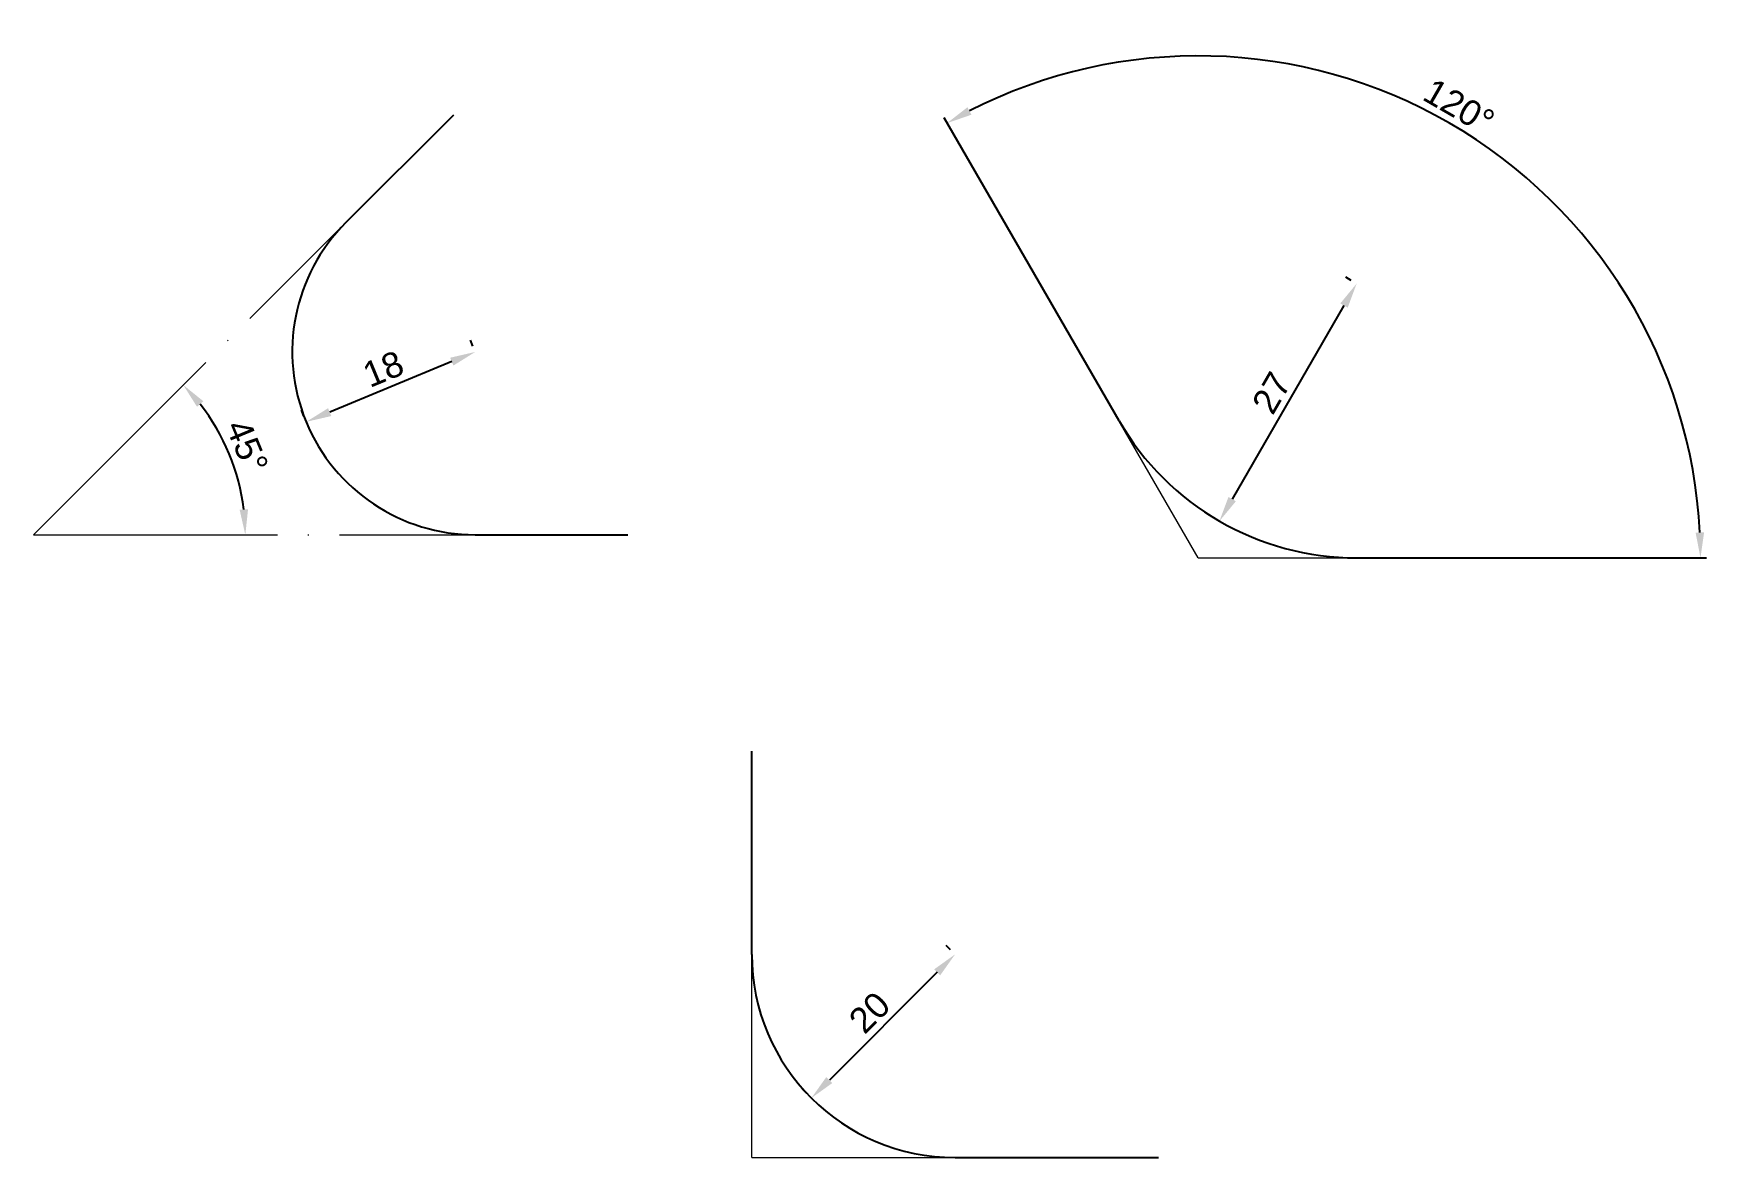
# Model space of a CAD drawing. Header units: millimetres. Extents: x 25 to 1243, y -306 to 251.
# Drawn here: x 1078.7 to 1243.3, y 8.8 to 119.4 of the extents above; entities that cross this region are included whole.
import ezdxf

# ---------------------------------------------------------------- set-up
doc = ezdxf.new("R2010")
doc.units = ezdxf.units.MM
doc.header["$PDMODE"] = 35
doc.linetypes.add('ACAD_ISO04W100', pattern=[30, 24, -3, 0, -3])
for name, color, linetype, lineweight in [('Aux', 10, 'ACAD_ISO04W100', 18), ('Cotas', 90, 'Continuous', 25), ('Figura', 140, 'Continuous', 25)]:
    doc.layers.add(name, color=color, linetype=linetype, lineweight=lineweight)
doc.styles.get("Standard").update_dxf_attribs({"font": 'arial.ttf'})
doc.dimstyles.new('ISO-25', dxfattribs={"dimtxt": 2.5, "dimasz": 2.5, "dimexe": 1.25, "dimexo": 0.625, "dimtad": 1, "dimtxsty": 'Standard', "dimcen": 2.5, "dimadec": 0, "dimazin": 0, "dimtfac": 1, "dimtmove": 0, "dimatfit": 3, "dimfxl": 1, "dimarcsym": 0})

# ---------------------------------------------------------------- blocks, each defined once
blk = doc.blocks.new('*D1')
at = {"layer": 'Cotas', "color": 0, "lineweight": -2, "transparency": 16777216}
for p, q in [((1168.92, 29.21), (1168.48, 29.65)), ((1167.59, 27), (1156.99, 16.39)), ((1154.78, 15.07), (1154.34, 15.51))]:
    blk.add_line(p, q, dxfattribs=at)
at = {"layer": 'Cotas', "color": 0, "transparency": 16777216}
for points in [[(1167.3, 27.29), (1167.89, 26.7), (1169.36, 28.77)], [(1156.69, 16.69), (1157.28, 16.1), (1155.22, 14.62)]]:
    blk.add_solid(points, dxfattribs=at)
at = {"layer": 'Defpoints', "color": 0, "transparency": 16777216}
for p in [(1169.36, 28.77), (1155.22, 14.62), (1155.22, 14.62)]:
    blk.add_point(p, dxfattribs=at)
at = {"layer": 'Cotas', "color": 0, "transparency": 16777216, "insert": (1160.95, 23.04), "char_height": 2.5, "attachment_point": 5, "rotation": 45}
blk.add_mtext('20', dxfattribs=at)
blk = doc.blocks.new('*D2')
at = {"layer": 'Cotas', "color": 0, "lineweight": -2, "transparency": 16777216}
for p, q in [((1121.92, 88.64), (1121.68, 89.22)), ((1119.85, 87.11), (1107.84, 82.13)), ((1105.29, 81.75), (1105.05, 82.33))]:
    blk.add_line(p, q, dxfattribs=at)
at = {"layer": 'Cotas', "color": 0, "transparency": 16777216}
for points in [[(1119.69, 87.49), (1120.01, 86.72), (1122.16, 88.06)], [(1107.68, 82.52), (1108, 81.75), (1105.53, 81.18)]]:
    blk.add_solid(points, dxfattribs=at)
at = {"layer": 'Defpoints', "color": 0, "transparency": 16777216}
for p in [(1122.16, 88.06), (1105.53, 81.18), (1105.53, 81.18)]:
    blk.add_point(p, dxfattribs=at)
at = {"layer": 'Cotas', "color": 0, "transparency": 16777216, "insert": (1113.11, 86.38), "char_height": 2.5, "attachment_point": 5, "rotation": 22.5}
blk.add_mtext('18', dxfattribs=at)
blk = doc.blocks.new('*D3')
at = {"layer": 'Cotas', "color": 0, "lineweight": -2, "transparency": 16777216}
blk.add_arc((1078.7, 70.06), 20.84, 6.8758, 38.1242, dxfattribs=at)
at = {"layer": 'Cotas', "color": 0, "transparency": 16777216}
for points in [[(1094.79, 82.66), (1095.41, 83.21), (1093.44, 84.8)], [(1099.81, 72.58), (1098.98, 72.53), (1099.54, 70.06)]]:
    blk.add_solid(points, dxfattribs=at)
at = {"layer": 'Defpoints', "color": 0, "transparency": 16777216}
for p in [(1109.43, 100.79), (1098.83, 75.46), (1078.7, 70.06), (1078.7, 70.06), (1122.16, 70.06)]:
    blk.add_point(p, dxfattribs=at)
at = {"layer": 'Cotas', "color": 0, "transparency": 16777216, "insert": (1099.71, 78.77), "char_height": 2.5, "attachment_point": 5, "rotation": 292.5}
blk.add_mtext('45°', dxfattribs=at)
blk = doc.blocks.new('*D4')
at = {"layer": 'Cotas', "color": 0, "lineweight": -2, "transparency": 16777216}
for p, q in [((1208.32, 95.1), (1207.78, 95.41)), ((1207.61, 92.62), (1196.61, 73.57)), ((1194.82, 71.72), (1194.28, 72.03))]:
    blk.add_line(p, q, dxfattribs=at)
at = {"layer": 'Cotas', "color": 0, "transparency": 16777216}
for points in [[(1207.25, 92.83), (1207.98, 92.42), (1208.86, 94.79)], [(1196.25, 73.78), (1196.98, 73.36), (1195.36, 71.41)]]:
    blk.add_solid(points, dxfattribs=at)
at = {"layer": 'Defpoints', "color": 0, "transparency": 16777216}
for p in [(1208.86, 94.79), (1195.36, 71.41), (1195.36, 71.41)]:
    blk.add_point(p, dxfattribs=at)
at = {"layer": 'Cotas', "color": 0, "transparency": 16777216, "insert": (1200.49, 84.04), "char_height": 2.5, "attachment_point": 5, "rotation": 60}
blk.add_mtext('27', dxfattribs=at)
blk = doc.blocks.new('*D5')
at = {"layer": 'Cotas', "color": 0, "lineweight": -2, "transparency": 16777216}
blk.add_arc((1193.28, 67.79), 49.41, 2.8994, 117.1006, dxfattribs=at)
at = {"layer": 'Cotas', "color": 0, "transparency": 16777216}
for points in [[(1170.97, 111.41), (1170.57, 112.14), (1168.57, 110.58)], [(1243.04, 70.3), (1242.2, 70.28), (1242.68, 67.79)]]:
    blk.add_solid(points, dxfattribs=at)
at = {"layer": 'Defpoints', "color": 0, "transparency": 16777216}
for p in [(1168.28, 111.09), (1231.12, 99.55), (1193.28, 67.79), (1193.28, 67.79), (1243.28, 67.79)]:
    blk.add_point(p, dxfattribs=at)
at = {"layer": 'Cotas', "color": 0, "transparency": 16777216, "insert": (1218.93, 112.22), "char_height": 2.5, "attachment_point": 5, "rotation": 330}
blk.add_mtext('120°', dxfattribs=at)

msp = doc.modelspace()

# ---------------------------------------------------------------- linework, layer by layer
at = {"layer": 'Aux'}
for p, q in [((1193.276, 67.789), (1168.276, 111.09)), ((1078.7, 70.064), (1109.428, 100.792)), ((1078.7, 70.064), (1122.156, 70.064)), ((1193.276, 67.789), (1243.276, 67.789)), ((1149.362, 8.766), (1149.362, 48.766)), ((1149.362, 8.766), (1189.362, 8.766))]:
    msp.add_line(p, q, dxfattribs=at)
at = {"layer": 'Figura'}
for p, q in [((1109.428, 100.792), (1120.035, 111.399)), ((1185.482, 81.289), (1168.276, 111.09)), ((1122.156, 70.064), (1137.156, 70.064)), ((1208.865, 67.789), (1243.276, 67.789)), ((1149.362, 28.766), (1149.362, 48.766)), ((1169.362, 8.766), (1189.362, 8.766))]:
    msp.add_line(p, q, dxfattribs=at)
for centre, radius, start in [((1122.156, 88.064), 18, 135), ((1208.865, 94.789), 27, 210), ((1169.362, 28.766), 20, 180)]:
    msp.add_arc(centre, radius, start, 270, dxfattribs=at)

# ---------------------------------------------------------------- dimensions: what is measured, and where the dimension line sits
at = {"layer": 'Cotas'}
for base, line1, line2, picture, middle in [((1231.125, 99.547), ((1193.276, 67.789), (1168.276, 111.09)), ((1193.276, 67.789), (1243.276, 67.789)), '*D5', (1218.931, 112.224)), ((1098.835, 75.459), ((1078.7, 70.064), (1122.156, 70.064)), ((1078.7, 70.064), (1109.428, 100.792)), '*D3', (1099.71, 78.767))]:
    dim = msp.add_angular_dim_2l(base=base, line1=line1, line2=line2, dimstyle='ISO-25', dxfattribs=at)
    dim.commit()
    dim.dimension.update_dxf_attribs({"geometry": picture, "text_midpoint": middle})
for p1, p2, picture, middle in [((1208.865, 94.789), (1195.365, 71.406), '*D4', (1200.486, 84.037)), ((1122.156, 88.064), (1105.526, 81.176), '*D2', (1113.113, 86.377)), ((1169.362, 28.766), (1155.22, 14.624), '*D1', (1160.946, 23.039))]:
    dim = msp.add_aligned_dim(p1=p1, p2=p2, distance=0, dimstyle='ISO-25', dxfattribs=at)
    dim.commit()
    dim.dimension.update_dxf_attribs({"geometry": picture, "text_midpoint": middle})

doc.saveas('drawing.dxf')
